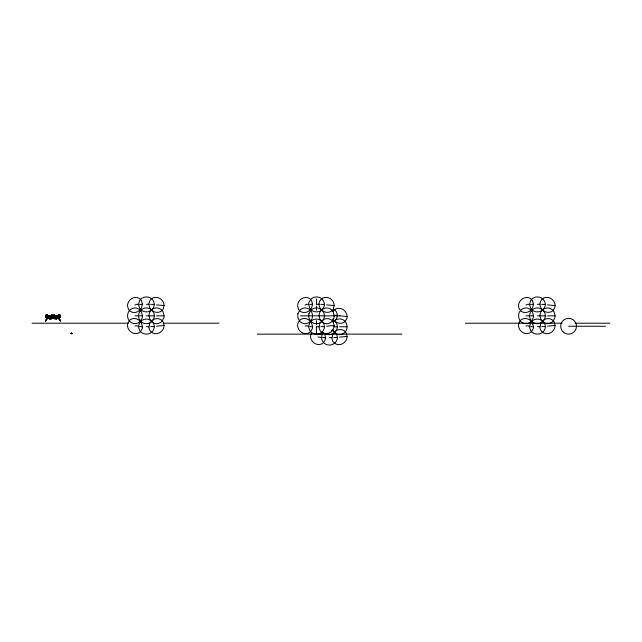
<?xml version="1.0" encoding="UTF-8"?>
<svg xmlns="http://www.w3.org/2000/svg" width="642" height="642" viewBox="0 0 642 642"><rect width="100%" height="100%" fill="white"/><g stroke="black" fill="none" stroke-linecap="round" stroke-linejoin="round"><path stroke-width="0.96" d="M49.731 318.673L50.204 318.617M53.206 316.618L53.832 316.618L53.832 317.413L55.172 317.413L55.172 316.947L50.846 316.947L51.785 316.747M52.612 316.426L53.591 315.96L53.013 315.8M52.917 316.008L52.187 316.618L52.195 318.456L53.824 318.456L53.824 316.819L52.187 316.819L51.785 317.413M54.225 318.151L54.225 316.947L54.698 317.413M54.225 316.426L55.172 316.747M54.105 315.431L54.546 316.281L54.594 315.848M54.747 316.281L54.698 315.599M51.095 316.081L54.875 316.281L54.811 315.848M54.907 316.281L54.899 315.848M55.677 315.984L56.031 318.873M56.207 315.76L55.966 318.873M55.902 315.992L54.947 315.984M56.336 318.873L56.031 316.963M56.568 318.231L58.069 317.846L56.031 317.846C56.303 316.562 56.953 318.079 55.998 317.654C57.764 313.36 54.097 319.732 56.552 317.284C55.092 316.61 58.278 315.776 58.374 315.824C58.245 316.739 54.393 318.352 56.761 316.642M56.376 317.108C57.258 316.61 57.475 316.121 56.336 317.244C55.043 318.304 57.539 315.543 56.223 317.846M57.274 317.846L56.504 318.873L54.305 318.873M56.873 317.846L56.809 315.76M56.994 318.231L57.371 317.429M56.994 315.72L56.994 316.097C59.746 318.665 56.721 315.198 57.82 316.378C56.52 316.081 59.016 315.15 57.331 315.928M57.106 316.097L56.223 315.72L56.279 318.873M57.587 317.734L57.379 316.771L58.342 316.578M57.78 317.308L57.395 315.808M57.66 317.846L57.668 315.679C57.274 317.268 58.438 315.174 57.098 316.362L57.034 316.771M54.602 315.126L54.361 315.8M49.209 317.846L49.257 315.72M51.408 316.289L51.408 315.126M55.87 317.397L56.809 317.373M56.937 316.699L55.942 317.589L56.368 317.188M58.141 317.325L60.404 320.984L58.294 317.589L60.292 317.493L58.213 317.453L57.122 316.145L58.029 315.631M57.274 316.129L57.916 316.578M58.27 317.068L57.274 316.209L58.278 316.988M57.636 315.936L57.981 316.41M58.141 317.028L57.732 316.049M59.16 315.118C59.032 315.013 59.353 316.033 58.823 314.989L60.188 315.206L59.216 316.041M56.087 317.613L56.319 317.108M46.36 315.543C48.078 316.907 46.328 315.96 46.81 316.161C44.98 315.8 46.858 319.515 48.76 316.466C48.824 314.05 47.187 318.729 45.767 317.156M48.238 317.308C49.097 317.525 47.299 317.846 48.736 317.509M49.249 315.832L47.685 315.992L47.404 316.899M49.33 318.231L47.941 318.039L49.98 317.846L49.98 316.097L49.017 315.76M49.402 316.963C49.651 319.58 51.183 315.166 48.792 316.867C50.413 319.243 49.996 315.15 49.594 317.846M50.012 316.988L49.907 317.646L48.977 316.715L49.899 317.638L49.972 316.923L47.989 315.631M49.257 316.642L50.18 317.413L49.594 316.963M56.143 317.044L56.223 317.188M51.32 316.426L51.809 315.382L54.201 315.286L54.225 317.413L55.373 317.405L55.373 318.344L54.032 318.247M51.472 316.281L51.625 315.776L48.904 315.72L51.488 315.76M52.459 315.623L52.804 316.819M142.46 315.832L142.211 317.878L140.269 321.417A7.897 7.487 90 0 1 129.692 321.417C126.835 318.384 126.835 313.28 129.692 310.247A7.897 7.487 -90 0 1 138.72 308.987L141.465 311.884L142.46 315.832L139.603 315.832M533.47 315.832L533.213 317.878L531.279 321.417A7.897 7.487 90 0 1 520.694 321.417C517.837 318.384 517.837 313.28 520.694 310.247A7.897 7.487 -90 0 1 529.722 308.987L532.467 311.884L533.47 315.832L530.605 315.832M164.103 315.832L163.846 317.878L161.88 321.417A7.897 7.576 -90 0 1 152.74 322.669L149.963 319.78L148.952 315.832A7.897 7.576 -90 0 1 151.167 310.247L152.74 308.987A7.897 7.576 -90 0 1 161.88 310.247L163.084 311.884L164.103 315.832L156.528 315.832M332.981 322.822A7.897 7.576 -90 0 1 334.185 321.185L335.758 319.933A7.897 7.576 -90 0 1 344.898 321.185C347.787 324.21 347.787 329.338 344.898 332.355A7.897 7.576 -90 0 1 335.758 333.615L334.185 332.355L332.476 329.45M555.105 315.832L554.848 317.878L552.89 321.417A7.897 7.576 -90 0 1 543.742 322.669L540.973 319.78L539.954 315.832A7.897 7.576 -90 0 1 542.177 310.247L543.742 308.987A7.897 7.576 -90 0 1 552.89 310.247L554.094 311.884L555.105 315.832L547.53 315.832M142.46 304.196L141.465 308.048L138.72 311.081A7.897 7.086 -46.6 0 1 129.692 310.872L128.496 309.452L127.493 305.817A7.897 7.086 -46.6 0 1 132.116 298.402A7.897 7.086 -46.6 0 1 140.269 299.14L141.465 300.56L142.46 304.196L139.603 304.509M312.566 304.196L311.563 308.048L308.826 311.081A7.897 7.086 -46.6 0 1 299.79 310.872L298.602 309.452L297.599 305.817A7.897 7.086 -46.6 0 1 302.221 298.402A7.897 7.086 -46.6 0 1 310.375 299.14L311.563 300.56L312.566 304.196L309.709 304.509M533.47 304.196L532.467 308.048L529.722 311.081A7.897 7.086 -46.6 0 1 520.694 310.872L518.752 307.727L518.503 305.817A7.897 7.086 -46.6 0 1 523.118 298.402A7.897 7.086 -46.6 0 1 531.279 299.14L532.467 300.56L533.47 304.196L530.605 304.509M70.74 333.391L71.487 332.644L72.129 333.768L70.957 333.92L70.74 333.391L72.233 333.391M148.952 326.842L149.963 322.982L152.74 319.981A7.897 7.223 -44.4 0 1 161.88 320.358L163.084 321.811L164.103 325.486A7.897 7.223 -44.4 0 1 152.74 333.021L151.167 331.97A7.897 7.223 -44.4 0 1 148.952 326.842L146.408 326.609M154.305 315.832C154.289 319.323 151.817 322.541 148.446 323.464A7.897 7.897 0 0 1 140.823 321.417C137.211 317.942 138.078 311.41 142.452 308.987A7.897 7.897 0 0 1 150.356 308.987L151.994 310.247A7.897 7.897 0 0 1 154.305 315.832L149.803 315.832M319.058 326.842L320.069 322.982L322.846 319.981A7.897 7.223 -44.4 0 1 331.986 320.358L333.19 321.811L334.209 325.486A7.897 7.223 -44.4 0 1 322.846 333.021L321.273 331.97A7.897 7.223 -44.4 0 1 319.058 326.842L316.514 326.609M331.97 337.78L332.981 333.928L335.758 330.919A7.897 7.223 -44.4 0 1 344.898 331.296L346.102 332.749L347.121 336.424A7.897 7.223 -44.4 0 1 335.758 343.968L334.185 342.908A7.897 7.223 -44.4 0 1 331.97 337.78L329.426 337.548M333.375 319.933L335.012 321.185A7.897 7.897 0 0 1 337.323 326.77C337.307 330.261 334.835 333.479 331.465 334.402A7.897 7.897 0 0 1 325.47 333.615M539.954 326.842L540.973 322.982L543.742 319.981A7.897 7.223 -44.4 0 1 552.89 320.358L554.094 321.811L555.105 325.486A7.897 7.223 -44.4 0 1 543.742 333.021L542.177 331.97A7.897 7.223 -44.4 0 1 539.954 326.842L537.41 326.609M545.307 315.832C545.291 319.323 542.819 322.541 539.457 323.464A7.897 7.897 0 0 1 531.825 321.417C528.222 317.942 529.08 311.41 533.462 308.987A7.897 7.897 0 0 1 541.358 308.987L542.996 310.247A7.897 7.897 0 0 1 545.307 315.832L540.805 315.832M142.46 326.802L142.211 328.728L140.269 331.906A7.897 7.134 48.2 0 1 132.116 332.7A7.897 7.134 48.2 0 1 127.493 325.269L127.75 323.351L129.692 320.173A7.897 7.134 48.2 0 1 140.269 321.257L141.465 322.934L142.46 326.802L139.603 326.513M312.566 326.802L312.317 328.728L310.375 331.906A7.897 7.134 48.2 0 1 302.221 332.7A7.897 7.134 48.2 0 1 297.599 325.269L297.856 323.351L299.79 320.173A7.897 7.134 48.2 0 1 310.375 321.257L311.563 322.934L312.566 326.802L309.709 326.513M323.552 332.572C326.048 335.429 326.16 340.204 323.287 342.844A7.897 7.134 48.2 0 1 315.134 343.647A7.897 7.134 48.2 0 1 310.511 336.215L311.514 332.548M533.47 326.802L533.213 328.728L531.279 331.906A7.897 7.134 48.2 0 1 521.432 331.545A7.897 7.134 48.2 0 1 519.506 321.61L520.694 320.173A7.897 7.134 48.2 0 1 531.279 321.257L532.467 322.934L533.47 326.802L530.605 326.513M164.103 305.592L163.084 309.243L161.88 310.68A7.897 7.174 42.7 0 1 152.74 310.993L151.167 309.661A7.897 7.174 42.7 0 1 151.167 299.076L152.74 298.032A7.897 7.174 42.7 0 1 164.103 305.592L156.528 304.878M334.209 305.592L333.19 309.243L331.986 310.68A7.897 7.174 42.7 0 1 322.846 310.993L321.273 309.661A7.897 7.174 42.7 0 1 321.273 299.076L322.846 298.032A7.897 7.174 42.7 0 1 334.209 305.592L326.634 304.878M332.981 311.45A7.897 7.174 42.7 0 1 334.185 310.014L335.758 308.979A7.897 7.174 42.7 0 1 347.121 316.538L346.865 318.448L344.898 321.618A7.897 7.174 42.7 0 1 335.758 321.939L334.185 320.599A7.897 7.174 42.7 0 1 332.981 318.938M555.105 305.592L554.848 307.51L552.89 310.68A7.897 7.174 42.7 0 1 543.742 310.993L542.177 309.661A7.897 7.174 42.7 0 1 542.177 299.076L543.742 298.032A7.897 7.174 42.7 0 1 555.105 305.592L547.53 304.878M138.503 326.609L139.563 322.838L140.823 321.281A7.897 7.527 0 0 1 148.446 319.331C151.721 320.173 154.281 323.191 154.305 326.609A7.897 7.527 0 0 1 151.994 331.93L150.356 333.126A7.897 7.527 0 0 1 140.823 331.93C137.845 329.819 140.221 324.379 134.98 326.04M308.609 326.609L309.669 322.838L310.921 321.281A7.897 7.527 0 0 1 318.552 319.331C321.827 320.173 324.387 323.191 324.411 326.609A7.897 7.527 0 0 1 322.099 331.93L320.462 333.126A7.897 7.527 0 0 1 310.921 331.93C307.951 329.819 310.327 324.379 305.086 326.04M331.465 330.277C334.739 331.112 337.299 334.129 337.323 337.548A7.897 7.527 0 0 1 335.012 342.876L333.375 344.072A7.897 7.527 0 0 1 323.833 342.876C321.409 340.557 320.839 336.665 322.581 333.784M529.506 326.609L530.565 322.838L531.825 321.281A7.897 7.527 0 0 1 539.457 319.331C542.723 320.173 545.283 323.191 545.307 326.609A7.897 7.527 0 0 1 542.996 331.93L541.358 333.126A7.897 7.527 0 0 1 531.825 331.93C528.847 329.819 531.223 324.379 525.983 326.04M138.503 304.404L139.563 300.665L140.823 299.116A7.897 7.487 0 0 1 150.356 297.928L151.994 299.116A7.897 7.487 0 0 1 151.994 309.693L150.356 310.888A7.897 7.487 0 0 1 142.452 310.888C137.476 309.468 140.975 301.812 134.98 305.006M308.609 304.404L308.882 302.47L310.921 299.116A7.897 7.487 0 0 1 320.462 297.928L322.099 299.116A7.897 7.487 0 0 1 322.099 309.693L320.462 310.888A7.897 7.487 0 0 1 312.558 310.888C307.582 309.468 311.081 301.812 305.086 305.006M529.506 304.404L530.565 300.665L531.825 299.116A7.897 7.487 0 0 1 541.358 297.928L542.996 299.116A7.897 7.487 0 0 1 542.996 309.693L541.358 310.888A7.897 7.487 0 0 1 533.462 310.888C528.478 309.468 531.977 301.812 525.983 305.006M58.679 317.549L60.356 320.888C54.65 314.227 62.836 319.7 59.265 315.76M47.002 316.008L45.903 317.156L46.248 317.453L46.93 315.92L47.685 316.642C49.033 314.163 46.986 318.103 49.98 316.097C44.876 314.428 45.606 319.893 46.513 316.329M47.989 316.081C47.323 314.885 48.439 318.223 49.306 316.642M48.607 316.169C47.765 318.617 47.347 315.567 48.535 315.824M48.688 315.928C47.66 315.703 49.859 316.434 47.973 317.084L48.431 315.808L47.973 316.305M50.052 317.156L49.001 316.699L50.028 317.63M49.458 317.14C49.94 318.938 48.142 314.612 49.699 317.108M50.076 317.429L49.209 317.373L50.14 317.333M47.677 316.209C45.815 315.816 47.861 316.907 45.831 315.206L47.492 314.989L48.672 315.992L48.23 316.763L47.235 316.763L46.063 315.76L46.256 314.773M48.76 316.466L48.254 316.378M148.952 304.156L146.408 304.404M319.058 304.156L316.514 304.404M539.954 304.156L537.41 304.404M46.722 316.241L45.831 315.206M57.74 316.137L57.483 315.824M57.7 316.578L57.908 316.498M58.037 316.305L59.008 317.028M57.274 317.509L58.029 317.493L57.611 317.774M59.056 316.466L59.409 315.992L60.252 317.156M54.353 315.655L54.105 316.354M49.795 317.373L50.02 317.469M50.108 317.638L49.956 317.662M48.294 316.538L48.479 315.912L45.686 320.984L47.58 317.469M48.375 316.426L48.182 315.92L48.471 316.281M48.648 315.663L48.535 316.562M48.246 317.702L48.503 317.678M47.757 316.907L48.174 316.016M59.008 315.222L59.658 315.543M59.144 315.19L59.513 315.543M58.278 316.578L59.409 315.888M46.256 315.415L47.195 314.989L46.481 315.808M46.746 315.76L47.059 314.773M46.561 316.137L46.778 315.455M46.874 315.784L47.307 314.989M47.492 314.989L47.051 315.76L46.063 315.76M45.791 317.549L47.484 317.549L45.662 320.888L47.516 317.413L45.742 320.984M47.709 316.265L46.826 316.875L47.733 316.578M47.925 316.763L48.736 316.209M48.294 316.988L49.073 316.779M49.683 317.686L48.92 316.362M46.497 315.543L46.746 315.118M45.847 320.968L47.877 317.325M48.094 317.846L48.551 317.477M48.214 317.846L48.664 317.493L48.094 317.437M52.467 315.728L53.005 315.286M48.294 316.578L49.025 315.72M321.522 337.548L317.999 336.978M49.667 317.22L49.795 316.699M56.544 317.493L57.323 316.795L56.921 316.859M51.809 316.458L51.809 315.286L51.801 318.344M59.409 315.76L60.188 315.206M56.135 316.731L56.921 316.337L57.234 316.891M46.97 316.875L48.351 317.365M51.906 315.431L51.705 316.073L50.413 315.992M60.332 317.292L59.184 316.498M57.836 316.988L57.274 316.209L58.775 316.763L59.955 315.76L59.513 314.989L58.526 314.989L57.347 315.992L58.093 316.763M58.294 317.589L60.123 317.469L59.433 316.386L60.244 317.413L59.529 316.329M57.7 315.952L57.274 316.209L57.724 316.988L57.098 316.362M56.713 316.642L59.329 316.241L54.434 316.281L58.334 315.992L58.615 316.899M57.563 316.988L58.968 315.76L59.955 315.76L58.823 314.989M58.406 316.795L59.04 316.875M59.762 314.773L59.233 315.455M58.815 315.728L59.931 314.773M59.048 316.041L60.011 315.198M58.213 317.453L60.115 317.156L59.762 317.453M49.964 317.557L49.683 317.509M53.519 318.175L52.5 318.175M333.375 321.827L335.012 320.639A7.897 7.487 0 0 0 335.012 310.054L333.375 308.866M48.198 317.365L48.64 317.164M57.86 316.089L57.676 316.49M58.029 317.493L57.379 317.509M52.211 315.575L52.211 316.169M53.792 315.728L53.808 315.126M46.553 315.752L48.23 316.763M57.499 315.928L57.941 315.744M57.989 316.313L57.371 316.378L58.013 316.554M52.756 316.145L52.62 316.819M53.808 316.169L53.808 315.575M156.528 326.16L164.103 325.486M326.634 326.16L334.209 325.486M339.546 337.106L347.121 336.424M547.53 326.16L555.105 325.486M50.028 315.76L50.212 318.873M50.196 315.76L49.795 315.72M50.846 316.947L51.272 316.747M150.701 304.404L154.305 304.404M320.807 304.404L324.411 304.404M541.704 304.404L545.307 304.404M51.408 315.286L54.602 315.286M333.72 315.35L337.323 315.35M134.98 315.832L138.648 315.832M146.408 315.832L148.952 315.832M300.44 315.832L308.754 315.832M309.709 315.832L339.963 315.832M525.983 315.832L529.65 315.832M537.41 315.832L539.954 315.832M54.233 315.76L58.013 315.896L58.566 317.156M50.846 316.426L55.172 316.426M48.495 316.642L48.912 316.891M52.187 316.947L51.36 316.947M45.686 317.292L47.372 317.292M45.759 317.525L47.725 317.589M52.187 317.413L50.646 317.405L50.646 318.344L53.703 318.456L53.703 316.819M58.334 317.67L58.639 317.292M47.941 318.039L49.98 317.846L49.603 317.63M50.646 317.902L51.986 317.902L51.986 318.344M55.373 317.902L54.032 317.902L54.032 318.344M56.031 317.846L58.069 317.846M48.744 317.846L50.204 318.416M49.731 318.416L49.899 315.76M50.646 318.151L51.986 318.151M54.032 318.151L55.373 318.151M57.106 317.999L56.336 318.231M58.069 318.039L57.387 316.466M57.274 318.231L56.504 318.673M51.159 318.617L51.713 318.617M55.814 318.416L56.279 318.416M51.256 318.873L49.514 318.673L51.713 318.873M54.305 318.617L56.279 318.673M50.204 318.873L49.498 317.686M32.1 323.199L128.352 323.199M163.156 323.199L218.898 323.199M465.402 323.199L562.119 323.199M575.063 323.199L609.9 323.199M568.587 326.24L605.406 326.24M150.701 326.609L154.305 326.609M320.807 326.609L324.411 326.609M541.704 326.609L545.307 326.609M333.72 326.77L337.323 326.77M339.546 326.77L347.121 326.77M257.41 334.137L401.916 334.137M333.72 337.548L337.323 337.548M56.809 316.097L56.039 316.089M54.747 316.947L55.172 316.947L54.747 316.747M57.467 315.639L57.949 315.639M339.546 315.816L347.121 316.538M322.621 337.451L325.478 337.748M53.27 315.591L53.543 315.222M59.385 315.72L59.409 316.008M49.025 316.458L49.972 316.931M51.408 315.671L49.683 315.76M48.744 318.231L49.683 318.673M48.286 315.848L48.343 316.474L48.567 316.057M48.455 316.988L48.407 316.137M51.809 316.362L51.392 315.928M59.273 316.225L59.979 317.589M46.007 315.198L46.609 315.76M54.201 316.458L54.602 315.76M57.916 317.846L57.611 317.453L57.804 317.846M58.711 314.989L59.152 315.76M58.526 314.989L58.968 315.76M56.921 316.337L57.17 316.771M48.76 317.429L49.001 317.846M48.648 317.429L48.888 317.846M60.452 320.799L57.868 315.944M49.98 315.76L49.98 318.873M49.683 318.873L49.795 317.846M316.514 298.963L316.514 304.918M316.514 306.362L316.514 310.15M316.514 320.639L316.514 324.483M316.514 326.762L316.514 333.728M55.172 316.081L55.18 318.344M54.779 316.458L54.779 315.126L53.631 315.126L53.631 316.289M54.217 317.902L54.217 318.344M52.379 315.615L52.379 315.126L51.24 315.126L51.24 316.458M52.315 316.819L52.315 318.456M52.211 315.126L52.211 315.728M51.36 316.747L51.32 317.413M50.854 316.081L50.83 318.344M48.351 316.57L48.351 317.846M48.198 316.57L48.198 318.039M323.287 332.355A7.897 7.487 90 0 1 314.259 333.615M53.206 316.225L53.206 316.819L53.198 316.225M297.856 313.786L297.856 317.878L299.79 321.417A7.897 7.487 -90 0 0 310.375 321.417C313.761 317.894 313.039 311.539 308.826 308.987A7.897 7.487 -90 0 0 299.79 310.247L297.856 313.786M334.209 315.832L333.952 317.878L331.986 321.417A7.897 7.576 -90 0 1 322.846 322.669L320.069 319.78L319.058 315.832A7.897 7.576 -90 0 1 321.273 310.247L322.846 308.987A7.897 7.576 -90 0 1 331.986 310.247L333.19 311.884L334.209 315.832M308.882 313.786L308.882 317.878L310.921 321.417A7.897 7.897 0 0 0 318.552 323.464C321.923 322.541 324.395 319.323 324.411 315.832A7.897 7.897 0 0 0 322.099 310.247L320.462 308.987A7.897 7.897 0 0 0 312.558 308.987L310.921 310.247L308.882 313.786M562.994 331.826A7.897 7.897 0 0 0 576.219 328.279A7.897 7.897 0 0 0 566.541 318.609A7.897 7.897 0 0 0 562.994 331.826"/></g></svg>
